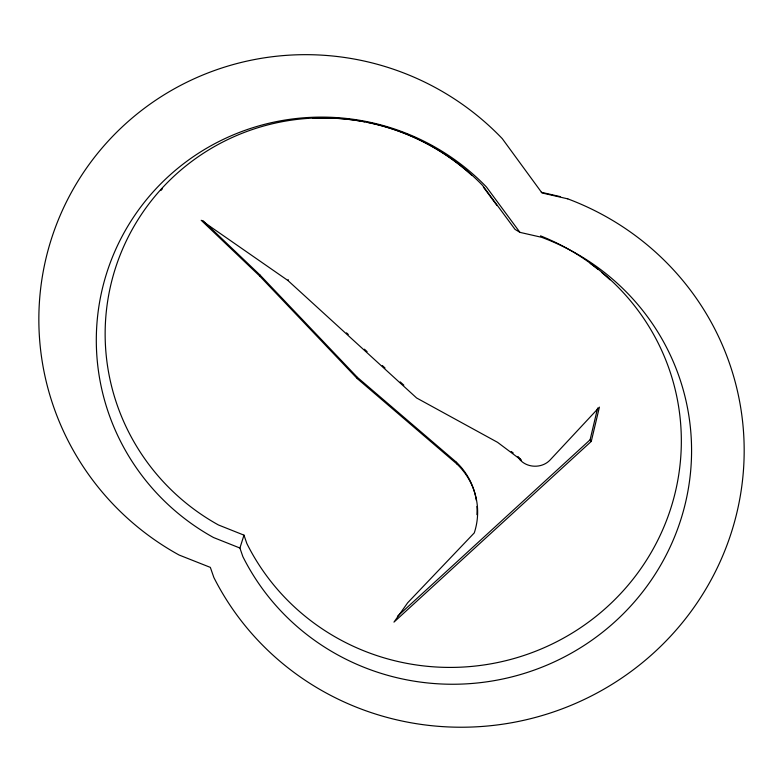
<?xml version="1.0" encoding="UTF-8"?>
<svg xmlns="http://www.w3.org/2000/svg" width="781" height="781" viewBox="0 0 781 781"><rect width="100%" height="100%" fill="white"/><g stroke="black" fill="none" stroke-linecap="round" stroke-linejoin="round"><path stroke-width="1.17" d="M357.288 378.609L259.507 275.859L201.176 220.262L287.838 280.447L416.624 397.988L497.556 442.329L518.75 458.222C525.828 468.161 541.623 468.864 549.951 460.146L599.398 407.126L591.266 441.411L393.966 622.115L407.692 602.756L474.272 532.906A70.007 67.869 -5.8 0 0 456.846 463.934L357.288 378.609L357.356 377.34L260.093 275.117L202.962 220.662M397.422 616.346L590.094 439.82L597.621 408.063M239.913 548.028L243.984 535.151L218.446 524.969A219.637 217.225 17.5 0 1 150.479 201.859A219.637 217.225 17.5 0 1 482.59 185.439L515.011 229.35L519.941 232.367L541.643 237.307A236.565 230.649 -13.6 0 1 628.803 608.106A236.565 230.649 -13.6 0 1 242.862 556.619L239.913 548.028L213.535 537.533A226.968 224.313 16.5 0 1 143.138 203.841A226.968 224.313 16.5 0 1 486.446 186.991L519.941 232.367M287.838 280.447L288.277 279.686M259.507 275.859L260.093 275.117M541.292 192.272L560.202 196.607M511.252 451.516L513.176 452.951M357.356 377.34L456.387 462.225A69.636 67.537 -5.8 0 1 476.312 500.27M518.594 457.275L521.308 459.989M346.5 332.833L348.297 334.473M364.415 349.195L367.109 351.645M382.339 365.547L385.023 367.997M400.253 381.899L403.836 385.17M483.4 187.137L497.019 205.569M590.094 439.82L591.266 441.411M519.853 458.73L520.644 460.419M517.969 456.543L518.75 458.222M243.984 535.151L246.835 543.488A229.028 223.6 -13.7 0 0 618.913 595.425A229.028 223.6 -13.7 0 0 540.53 235.862M456.387 462.225L456.846 463.934M590.231 263.392A227.818 222.468 -13.8 0 1 597.953 269.347M601.741 272.462A227.818 222.468 -13.8 0 1 610 279.783M476.957 506.43A69.636 67.537 -5.8 0 1 476.908 514.679M160.837 190.525A218.455 216.093 17.6 0 1 162.448 188.738M312.634 118.253A218.455 216.093 17.6 0 1 364.971 121.934M367.373 122.412A218.455 216.093 17.6 0 1 471.587 175.129M567.758 198.852L541.975 192.946L502.271 138.637A269.591 266.516 23.9 0 0 94.218 157.645A269.591 266.516 23.9 0 0 179.122 555.037L210.343 567.387L213.867 577.52A279.901 272.706 -14.7 0 0 669.942 636.896A279.901 272.706 -14.7 0 0 567.758 198.852"/></g></svg>
